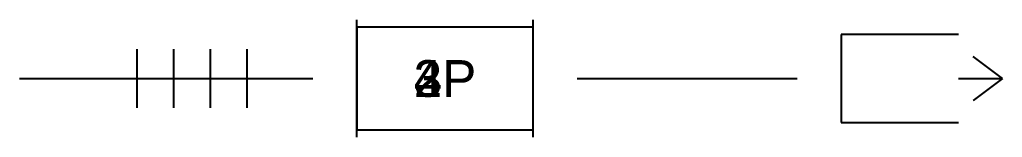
# Model space of a CAD drawing. Header units: millimetres. Extents: x 0 to 1120, y 1 to 2837.
# Drawn here: x 0 to 67, y 1 to 9 of the extents above; entities that cross this region are included whole.
import ezdxf
from ezdxf.enums import TextEntityAlignment as Align

# ---------------------------------------------------------------- set-up
doc = ezdxf.new("R2010")
doc.units = ezdxf.units.MM
doc.styles.get("Standard").update_dxf_attribs({"font": 'arial.ttf'})

# ---------------------------------------------------------------- blocks, each defined once
blk = doc.blocks.new('LOOP_PWR_3P_01')
for p, q in [((23, 1), (23, 9)), ((35, 9), (35, 9)), ((23, 8.5), (23, 8.5)), ((23, 8.5), (23, 1.5)), ((35, 1.5), (35, 8.5)), ((64, 8), (56, 8)), ((56, 8), (56, 2)), ((64, 8), (64, 8)), ((13, 7), (13, 3)), ((67, 5), (65, 6.5)), ((5, 5), (5, 5)), ((5, 5), (20, 5)), ((38, 5), (53, 5)), ((67, 5), (65, 3.5)), ((67, 5), (67, 5)), ((8, 3), (8, 3)), ((10.5, 3), (10.5, 3)), ((35, 1.5), (35, 1.5)), ((56, 2), (64, 2))]:
    blk.add_line(p, q)
blk.add_text('3P', height=2.5).set_placement((29, 5), align=Align.MIDDLE)
at = {"flags": 4}
for tag, p in [('CABLE_NUMBER', (8, 64)), ('CONTACTOR', (8, 57)), ('THERMAL_RELAY', (28, 57)), ('POWER_MONITORING', (50, 57)), ('DISTRIBUTION_TYPE', (8, 50)), ('OPERATION_MODE', (28, 50)), ('BREAKER_FRAME', (50, 50)), ('LOAD_TYPE', (8, 43)), ('CT_RATIO', (28, 43)), ('CABINET_CODE', (50, 43)), ('CABLE_SECTION', (8, 36)), ('LOAD_POWER', (28, 36)), ('LOAD_CURRENT', (50, 36)), ('BREAKER_POLES', (8, 29)), ('BREAKER_Ir', (28, 29)), ('CABLE_TYPE', (50, 29)), ('CIRCUIT_ID', (8, 22)), ('CIRCUIT_NAME', (28, 22)), ('BREAKER_MODEL', (50, 22))]:
    blk.add_attdef(tag, p, '', height=3, dxfattribs=at)
blk = doc.blocks.new('LOOP_PWR_4P_01')
for p, q in [((23, 1), (23, 9)), ((35, 1), (35, 9)), ((35, 8.5), (23, 8.5)), ((23, 8.5), (23, 1.5)), ((35, 1.5), (35, 8.5)), ((64, 8), (56, 8)), ((56, 8), (56, 2)), ((64, 8), (64, 8)), ((8, 7), (8, 3)), ((13, 7), (13, 3)), ((15.5, 7), (15.5, 3)), ((67, 5), (65, 6.5)), ((0, 5), (5, 5)), ((20, 5), (20, 5)), ((53, 5), (53, 5)), ((67, 5), (65, 3.5)), ((67, 5), (67, 5)), ((10.5, 3), (10.5, 3)), ((23, 1.5), (35, 1.5)), ((56, 2), (64, 2))]:
    blk.add_line(p, q)
blk.add_text('4P', height=2.5).set_placement((29, 5), align=Align.MIDDLE)
at = {"flags": 4}
for tag, p in [('CABLE_NUMBER', (8, 64)), ('CONTACTOR', (8, 57)), ('THERMAL_RELAY', (28, 57)), ('POWER_MONITORING', (50, 57)), ('DISTRIBUTION_TYPE', (8, 50)), ('OPERATION_MODE', (28, 50)), ('BREAKER_FRAME', (50, 50)), ('LOAD_TYPE', (8, 43)), ('CT_RATIO', (28, 43)), ('CABINET_CODE', (50, 43)), ('CABLE_SECTION', (8, 36)), ('LOAD_POWER', (28, 36)), ('LOAD_CURRENT', (50, 36)), ('BREAKER_POLES', (8, 29)), ('BREAKER_Ir', (28, 29)), ('CABLE_TYPE', (50, 29)), ('CIRCUIT_ID', (8, 22)), ('CIRCUIT_NAME', (28, 22)), ('BREAKER_MODEL', (50, 22))]:
    blk.add_attdef(tag, p, '', height=3, dxfattribs=at)
blk = doc.blocks.new('LOOP_PWR_2P_01')
for p, q in [((23, 9), (23, 9)), ((35, 9), (35, 9)), ((35, 8.5), (23, 8.5)), ((35, 1.5), (35, 8.5)), ((56, 8), (56, 8)), ((56, 8), (56, 2)), ((64, 8), (64, 8)), ((10.5, 7), (10.5, 3)), ((65, 6.5), (65, 6.5)), ((0, 5), (5, 5)), ((5, 5), (20, 5)), ((38, 5), (53, 5)), ((67, 5), (65, 3.5)), ((67, 5), (67, 5)), ((8, 3), (8, 3)), ((23, 1.5), (35, 1.5)), ((23, 1.5), (23, 1.5)), ((56, 2), (64, 2))]:
    blk.add_line(p, q)
blk.add_text('2P', height=2.5).set_placement((29, 5), align=Align.MIDDLE)
at = {"flags": 4}
for tag, p in [('CABLE_NUMBER', (8, 64)), ('CONTACTOR', (8, 57)), ('THERMAL_RELAY', (28, 57)), ('POWER_MONITORING', (50, 57)), ('DISTRIBUTION_TYPE', (8, 50)), ('OPERATION_MODE', (28, 50)), ('BREAKER_FRAME', (50, 50)), ('LOAD_TYPE', (8, 43)), ('CT_RATIO', (28, 43)), ('CABINET_CODE', (50, 43)), ('CABLE_SECTION', (8, 36)), ('LOAD_POWER', (28, 36)), ('LOAD_CURRENT', (50, 36)), ('BREAKER_POLES', (8, 29)), ('BREAKER_Ir', (28, 29)), ('CABLE_TYPE', (50, 29)), ('CIRCUIT_ID', (8, 22)), ('CIRCUIT_NAME', (28, 22)), ('BREAKER_MODEL', (50, 22))]:
    blk.add_attdef(tag, p, '', height=3, dxfattribs=at)
blk = doc.blocks.new('LOOP_CAP_3P_01')
for p, q in [((23, 1), (23, 9)), ((35, 1), (35, 9)), ((35, 8.5), (23, 8.5)), ((35, 1.5), (35, 8.5)), ((64, 8), (56, 8)), ((64, 8), (64, 8)), ((8, 7), (8, 3)), ((67, 5), (65, 6.5)), ((0, 5), (5, 5)), ((5, 5), (20, 5)), ((53, 5), (53, 5)), ((64, 5), (67, 5)), ((65, 3.5), (65, 3.5)), ((10.5, 3), (10.5, 3)), ((13, 3), (13, 3)), ((23, 1.5), (23, 1.5)), ((35, 1.5), (35, 1.5)), ((56, 2), (64, 2)), ((56, 2), (56, 2))]:
    blk.add_line(p, q)
blk.add_text('3P', height=2.5).set_placement((29, 5), align=Align.MIDDLE)
at = {"flags": 4}
for tag, p in [('CABLE_NUMBER', (8, 64)), ('CONTACTOR', (8, 57)), ('THERMAL_RELAY', (28, 57)), ('POWER_MONITORING', (50, 57)), ('DISTRIBUTION_TYPE', (8, 50)), ('OPERATION_MODE', (28, 50)), ('BREAKER_FRAME', (50, 50)), ('LOAD_TYPE', (8, 43)), ('CT_RATIO', (28, 43)), ('CABINET_CODE', (50, 43)), ('CABLE_SECTION', (8, 36)), ('LOAD_POWER', (28, 36)), ('LOAD_CURRENT', (50, 36)), ('BREAKER_POLES', (8, 29)), ('BREAKER_Ir', (28, 29)), ('CABLE_TYPE', (50, 29)), ('CIRCUIT_ID', (8, 22)), ('CIRCUIT_NAME', (28, 22)), ('BREAKER_MODEL', (50, 22))]:
    blk.add_attdef(tag, p, '', height=3, dxfattribs=at)

msp = doc.modelspace()

# ---------------------------------------------------------------- block references
for name in ['LOOP_PWR_4P_01', 'LOOP_PWR_2P_01', 'LOOP_CAP_3P_01', 'LOOP_PWR_3P_01']:
    msp.add_blockref(name, (0, 0))

doc.saveas('drawing.dxf')
